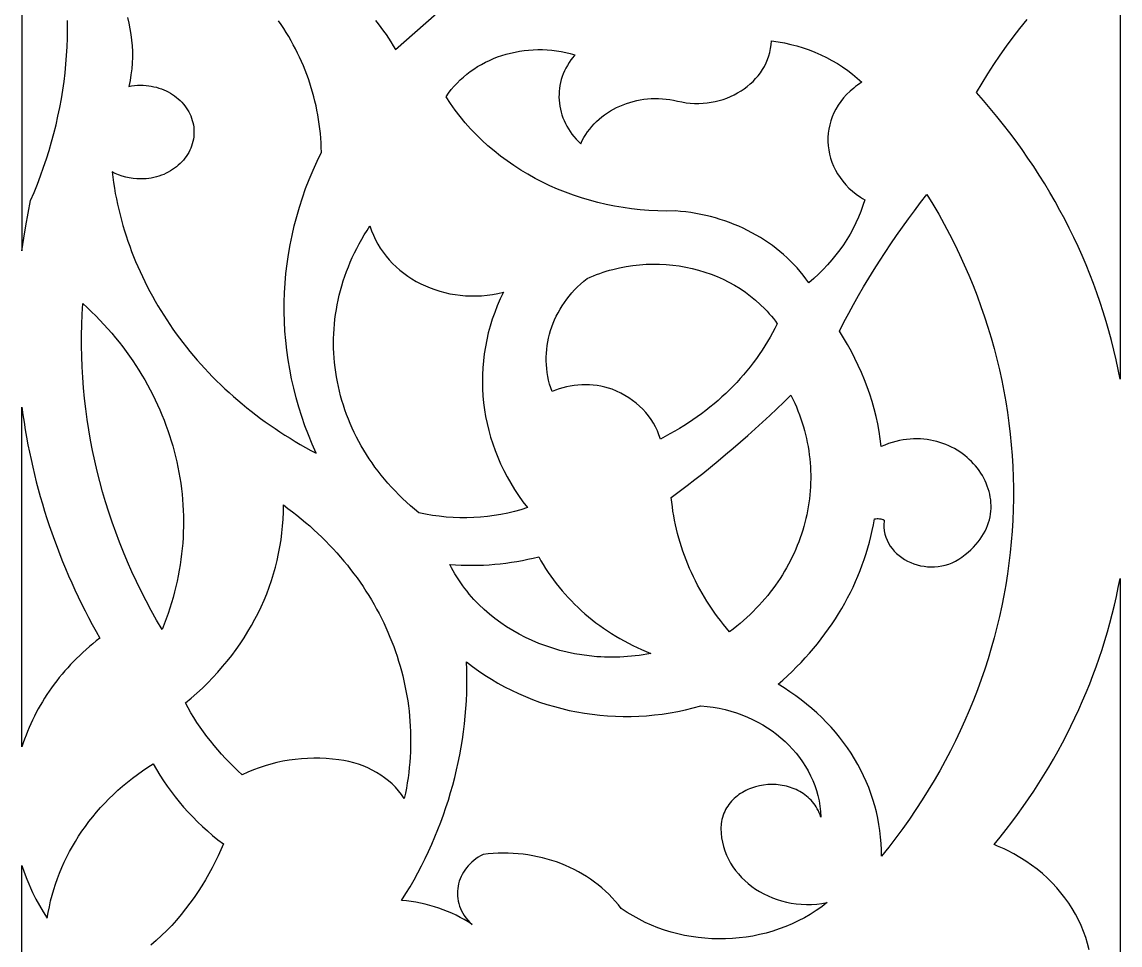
# Model space of a CAD drawing. Extents: x 1908 to 3442, y -299 to 721.
# Drawn here: x 3061.7 to 3111.7, y 221.4 to 263.4 of the extents above; entities that cross this region are included whole.
import ezdxf

# ---------------------------------------------------------------- set-up
doc = ezdxf.new("R2010")
doc.units = 0
doc.layers.add('BITMAP_LAYER', color=18, linetype='CONTINUOUS')

msp = doc.modelspace()

# ---------------------------------------------------------------- linework, layer by layer
at = {"layer": 'BITMAP_LAYER'}
for points in [[(3061.678, 284.382), (3061.678, 252.988), (3061.757, 253.562), (3061.849, 254.135), (3061.953, 254.707), (3062.07, 255.277), (3062.231, 255.654), (3062.384, 256.032), (3062.529, 256.412), (3062.666, 256.795), (3062.794, 257.179), (3062.915, 257.564), (3063.028, 257.951), (3063.133, 258.34), (3063.23, 258.73), (3063.318, 259.121), (3063.399, 259.513), (3063.471, 259.906), (3063.536, 260.301), (3063.592, 260.696), (3063.64, 261.092), (3063.68, 261.488), (3063.712, 261.885), (3063.735, 262.283), (3063.751, 262.681), (3063.758, 263.079), (3063.757, 263.478)], [(3111.678, 265.081), (3111.678, 247.143), (3111.592, 247.587), (3111.498, 248.029), (3111.397, 248.47), (3111.287, 248.909), (3111.17, 249.347), (3111.044, 249.782), (3110.911, 250.216), (3110.77, 250.647), (3110.622, 251.077), (3110.465, 251.504), (3110.301, 251.929), (3110.13, 252.352), (3109.95, 252.773), (3109.764, 253.19), (3109.569, 253.606), (3109.367, 254.019), (3109.158, 254.429), (3108.941, 254.836), (3108.717, 255.24), (3108.485, 255.642), (3108.246, 256.04), (3107.999, 256.435), (3107.746, 256.827), (3107.485, 257.216), (3107.217, 257.601), (3106.941, 257.983), (3106.659, 258.361), (3106.369, 258.736), (3106.072, 259.107), (3105.768, 259.474), (3105.457, 259.838), (3105.139, 260.197), (3105.395, 260.63), (3105.66, 261.058), (3105.934, 261.481), (3106.217, 261.9), (3106.51, 262.313), (3106.812, 262.721), (3107.122, 263.123), (3107.442, 263.52)], [(3077.77, 263.481), (3077.896, 263.323), (3078.018, 263.163), (3078.138, 263.001), (3078.254, 262.836), (3078.368, 262.67), (3078.478, 262.501), (3078.585, 262.33), (3078.689, 262.157), (3080.952, 264.143)], [(3066.477, 263.614), (3066.541, 263.361), (3066.595, 263.106), (3066.638, 262.848), (3066.671, 262.589), (3066.694, 262.328), (3066.705, 262.066), (3066.706, 261.803), (3066.696, 261.54), (3066.674, 261.275), (3066.642, 261.011), (3066.598, 260.746), (3066.543, 260.482), (3066.673, 260.504), (3066.806, 260.521), (3066.941, 260.531), (3067.078, 260.534), (3067.203, 260.531), (3067.327, 260.523), (3067.449, 260.51), (3067.568, 260.491), (3067.686, 260.467), (3067.801, 260.438), (3067.915, 260.405), (3068.025, 260.366), (3068.133, 260.324), (3068.238, 260.277), (3068.339, 260.225), (3068.438, 260.17), (3068.534, 260.11), (3068.625, 260.047), (3068.714, 259.98), (3068.798, 259.909), (3068.879, 259.835), (3068.955, 259.757), (3069.027, 259.677), (3069.095, 259.593), (3069.158, 259.506), (3069.217, 259.417), (3069.271, 259.325), (3069.319, 259.23), (3069.363, 259.133), (3069.401, 259.034), (3069.434, 258.933), (3069.461, 258.83), (3069.483, 258.725), (3069.498, 258.618), (3069.507, 258.509), (3069.511, 258.399), (3069.507, 258.29), (3069.498, 258.181), (3069.483, 258.074), (3069.461, 257.969), (3069.434, 257.866), (3069.401, 257.765), (3069.363, 257.665), (3069.319, 257.569), (3069.271, 257.474), (3069.217, 257.382), (3069.158, 257.293), (3069.095, 257.206), (3069.027, 257.122), (3068.955, 257.042), (3068.879, 256.964), (3068.798, 256.89), (3068.714, 256.819), (3068.625, 256.752), (3068.534, 256.689), (3068.438, 256.629), (3068.339, 256.574), (3068.238, 256.522), (3068.133, 256.475), (3068.025, 256.432), (3067.915, 256.394), (3067.801, 256.361), (3067.686, 256.332), (3067.568, 256.308), (3067.449, 256.289), (3067.327, 256.276), (3067.203, 256.268), (3067.078, 256.265), (3066.906, 256.27), (3066.734, 256.286), (3066.566, 256.313), (3066.4, 256.349), (3066.237, 256.396), (3066.079, 256.453), (3065.926, 256.519), (3065.779, 256.595), (3065.81, 256.346), (3065.846, 256.098), (3065.885, 255.85), (3065.929, 255.604), (3065.976, 255.359), (3066.028, 255.114), (3066.084, 254.871), (3066.143, 254.629), (3066.207, 254.388), (3066.274, 254.148), (3066.346, 253.909), (3066.421, 253.671), (3066.5, 253.435), (3066.583, 253.2), (3066.669, 252.966), (3066.76, 252.733), (3066.854, 252.502), (3066.952, 252.272), (3067.054, 252.044), (3067.159, 251.817), (3067.268, 251.592), (3067.38, 251.368), (3067.497, 251.145), (3067.616, 250.925), (3067.74, 250.705), (3067.867, 250.488), (3067.997, 250.272), (3068.131, 250.058), (3068.268, 249.846), (3068.409, 249.635), (3068.553, 249.427), (3068.701, 249.22), (3068.852, 249.015), (3069.006, 248.812), (3069.164, 248.611), (3069.325, 248.412), (3069.489, 248.215), (3069.657, 248.02), (3069.827, 247.827), (3070.001, 247.636), (3070.178, 247.447), (3070.358, 247.261), (3070.542, 247.076), (3070.728, 246.894), (3070.918, 246.714), (3071.111, 246.537), (3071.306, 246.362), (3071.505, 246.189), (3071.707, 246.019), (3071.911, 245.851), (3072.119, 245.685), (3072.329, 245.523), (3072.543, 245.362), (3072.759, 245.204), (3072.978, 245.049), (3073.2, 244.897), (3073.425, 244.747), (3073.653, 244.6), (3073.883, 244.455), (3074.116, 244.314), (3074.352, 244.175), (3074.59, 244.039), (3074.831, 243.906), (3075.075, 243.775), (3074.892, 244.19), (3074.721, 244.608), (3074.562, 245.029), (3074.416, 245.452), (3074.282, 245.878), (3074.16, 246.305), (3074.051, 246.734), (3073.954, 247.166), (3073.87, 247.598), (3073.797, 248.032), (3073.737, 248.467), (3073.69, 248.902), (3073.654, 249.339), (3073.631, 249.775), (3073.62, 250.212), (3073.622, 250.649), (3073.635, 251.086), (3073.661, 251.523), (3073.7, 251.959), (3073.75, 252.394), (3073.813, 252.828), (3073.888, 253.261), (3073.976, 253.693), (3074.075, 254.123), (3074.187, 254.551), (3074.311, 254.977), (3074.448, 255.401), (3074.596, 255.823), (3074.757, 256.242), (3074.93, 256.658), (3075.116, 257.071), (3075.313, 257.481), (3075.308, 257.697), (3075.299, 257.912), (3075.285, 258.126), (3075.267, 258.339), (3075.245, 258.551), (3075.218, 258.763), (3075.187, 258.973), (3075.152, 259.183), (3075.112, 259.392), (3075.068, 259.599), (3075.021, 259.806), (3074.969, 260.011), (3074.913, 260.216), (3074.852, 260.419), (3074.788, 260.62), (3074.72, 260.821), (3074.648, 261.02), (3074.572, 261.218), (3074.492, 261.414), (3074.408, 261.609), (3074.32, 261.803), (3074.228, 261.995), (3074.133, 262.185), (3074.034, 262.374), (3073.931, 262.561), (3073.825, 262.746), (3073.714, 262.93), (3073.601, 263.111), (3073.483, 263.291), (3073.362, 263.469)], [(3110.268, 221.171), (3110.198, 221.451), (3110.114, 221.726), (3110.017, 221.999), (3109.908, 222.266), (3109.785, 222.53), (3109.65, 222.788), (3109.503, 223.041), (3109.343, 223.289), (3109.171, 223.53), (3108.988, 223.766), (3108.793, 223.994), (3108.587, 224.215), (3108.369, 224.429), (3108.141, 224.635), (3107.902, 224.833), (3107.652, 225.022), (3107.392, 225.202), (3107.121, 225.373), (3106.841, 225.534), (3106.551, 225.685), (3106.403, 225.757), (3106.252, 225.826), (3106.099, 225.892), (3105.943, 225.956), (3106.219, 226.295), (3106.489, 226.638), (3106.753, 226.984), (3107.011, 227.332), (3107.263, 227.684), (3107.508, 228.039), (3107.748, 228.396), (3107.981, 228.757), (3108.209, 229.12), (3108.43, 229.485), (3108.645, 229.853), (3108.853, 230.224), (3109.056, 230.597), (3109.252, 230.973), (3109.441, 231.351), (3109.625, 231.731), (3109.802, 232.113), (3109.973, 232.498), (3110.137, 232.884), (3110.295, 233.273), (3110.446, 233.663), (3110.591, 234.056), (3110.729, 234.45), (3110.861, 234.846), (3110.986, 235.244), (3111.105, 235.643), (3111.217, 236.044), (3111.323, 236.447), (3111.421, 236.851), (3111.514, 237.256), (3111.599, 237.662), (3111.678, 238.07), (3111.678, 196.82)], [(3061.678, 209.88), (3061.678, 225.01), (3061.782, 224.697), (3061.897, 224.387), (3062.163, 223.777), (3062.313, 223.477), (3062.474, 223.181), (3062.647, 222.889), (3062.83, 222.602), (3062.873, 222.867), (3062.925, 223.13), (3062.984, 223.391), (3063.05, 223.65), (3063.124, 223.906), (3063.205, 224.161), (3063.293, 224.413), (3063.389, 224.663), (3063.492, 224.911), (3063.602, 225.155), (3063.719, 225.397), (3063.843, 225.636), (3063.974, 225.872), (3064.111, 226.105), (3064.256, 226.335), (3064.407, 226.561), (3064.564, 226.784), (3064.728, 227.003), (3064.898, 227.219), (3065.075, 227.431), (3065.257, 227.639), (3065.446, 227.842), (3065.641, 228.042), (3065.842, 228.238), (3066.049, 228.429), (3066.262, 228.616), (3066.481, 228.798), (3066.705, 228.975), (3066.935, 229.148), (3067.17, 229.315), (3067.411, 229.478), (3067.657, 229.635), (3067.805, 229.376), (3067.96, 229.119), (3068.123, 228.867), (3068.292, 228.619), (3068.469, 228.374), (3068.652, 228.134), (3068.843, 227.898), (3069.04, 227.666), (3069.243, 227.439), (3069.454, 227.217), (3069.67, 226.999), (3069.894, 226.786), (3070.123, 226.578), (3070.359, 226.375), (3070.6, 226.177), (3070.848, 225.985), (3070.735, 225.715), (3070.613, 225.444), (3070.482, 225.171), (3070.343, 224.898), (3070.194, 224.625), (3070.037, 224.353), (3069.872, 224.082), (3069.699, 223.814), (3069.517, 223.548), (3069.328, 223.285), (3069.131, 223.026), (3068.927, 222.772), (3068.715, 222.523), (3068.495, 222.28), (3068.269, 222.044), (3068.036, 221.814), (3067.796, 221.593), (3067.549, 221.38)]]:
    msp.add_lwpolyline(points, dxfattribs=at)
for points in [[(3096.104, 262.51), (3096.395, 262.457), (3096.683, 262.394), (3096.966, 262.321), (3097.245, 262.236), (3097.519, 262.142), (3097.788, 262.037), (3098.052, 261.923), (3098.31, 261.799), (3098.562, 261.665), (3098.807, 261.521), (3099.045, 261.369), (3099.276, 261.207), (3099.499, 261.036), (3099.715, 260.856), (3099.922, 260.668), (3099.824, 260.605), (3099.73, 260.54), (3099.638, 260.472), (3099.55, 260.403), (3099.384, 260.26), (3099.23, 260.109), (3099.089, 259.952), (3098.961, 259.789), (3098.846, 259.621), (3098.743, 259.448), (3098.653, 259.272), (3098.575, 259.091), (3098.511, 258.908), (3098.458, 258.722), (3098.419, 258.534), (3098.392, 258.344), (3098.378, 258.154), (3098.376, 257.964), (3098.387, 257.773), (3098.411, 257.584), (3098.447, 257.396), (3098.496, 257.209), (3098.557, 257.026), (3098.631, 256.845), (3098.717, 256.667), (3098.815, 256.494), (3098.927, 256.325), (3099.05, 256.162), (3099.186, 256.004), (3099.335, 255.853), (3099.496, 255.708), (3099.669, 255.571), (3099.855, 255.441), (3099.953, 255.38), (3100.053, 255.32), (3099.967, 255.051), (3099.871, 254.784), (3099.764, 254.522), (3099.647, 254.263), (3099.52, 254.008), (3099.383, 253.758), (3099.237, 253.512), (3099.08, 253.271), (3098.914, 253.034), (3098.739, 252.803), (3098.555, 252.577), (3098.361, 252.357), (3098.159, 252.143), (3097.948, 251.935), (3097.728, 251.732), (3097.5, 251.537), (3097.375, 251.712), (3097.245, 251.883), (3097.109, 252.049), (3096.969, 252.212), (3096.823, 252.371), (3096.672, 252.525), (3096.516, 252.675), (3096.356, 252.82), (3096.191, 252.961), (3096.022, 253.098), (3095.848, 253.23), (3095.67, 253.357), (3095.488, 253.479), (3095.302, 253.597), (3095.112, 253.709), (3094.919, 253.817), (3094.722, 253.92), (3094.522, 254.017), (3094.319, 254.11), (3094.112, 254.197), (3093.902, 254.278), (3093.69, 254.355), (3093.474, 254.426), (3093.256, 254.491), (3093.036, 254.551), (3092.813, 254.605), (3092.588, 254.653), (3092.361, 254.696), (3092.132, 254.732), (3091.901, 254.763), (3091.669, 254.788), (3091.435, 254.806), (3091.031, 254.801), (3090.629, 254.808), (3090.229, 254.828), (3089.832, 254.859), (3089.438, 254.902), (3089.047, 254.958), (3088.66, 255.024), (3088.276, 255.102), (3087.896, 255.191), (3087.521, 255.292), (3087.151, 255.403), (3086.785, 255.525), (3086.425, 255.658), (3086.07, 255.802), (3085.721, 255.955), (3085.379, 256.119), (3085.043, 256.293), (3084.714, 256.477), (3084.392, 256.671), (3084.077, 256.874), (3083.77, 257.087), (3083.471, 257.309), (3083.18, 257.54), (3082.898, 257.78), (3082.625, 258.029), (3082.361, 258.287), (3082.107, 258.553), (3081.862, 258.828), (3081.628, 259.111), (3081.404, 259.402), (3081.191, 259.701), (3080.989, 260.008), (3081.103, 260.173), (3081.225, 260.332), (3081.354, 260.484), (3081.489, 260.631), (3081.631, 260.772), (3081.778, 260.906), (3081.932, 261.034), (3082.091, 261.156), (3082.256, 261.271), (3082.425, 261.379), (3082.599, 261.481), (3082.778, 261.576), (3082.961, 261.664), (3083.147, 261.746), (3083.337, 261.82), (3083.531, 261.887), (3083.727, 261.947), (3083.927, 262), (3084.129, 262.045), (3084.333, 262.082), (3084.539, 262.113), (3084.746, 262.135), (3084.956, 262.15), (3085.166, 262.157), (3085.377, 262.156), (3085.588, 262.146), (3085.8, 262.129), (3086.012, 262.104), (3086.224, 262.07), (3086.435, 262.028), (3086.645, 261.977), (3086.854, 261.918), (3086.758, 261.802), (3086.669, 261.683), (3086.587, 261.562), (3086.512, 261.438), (3086.443, 261.312), (3086.382, 261.185), (3086.327, 261.055), (3086.279, 260.925), (3086.237, 260.793), (3086.203, 260.659), (3086.175, 260.525), (3086.154, 260.391), (3086.139, 260.255), (3086.132, 260.12), (3086.131, 259.984), (3086.136, 259.849), (3086.149, 259.714), (3086.168, 259.58), (3086.193, 259.446), (3086.226, 259.313), (3086.264, 259.181), (3086.31, 259.051), (3086.362, 258.923), (3086.421, 258.796), (3086.486, 258.671), (3086.558, 258.548), (3086.636, 258.427), (3086.721, 258.309), (3086.812, 258.194), (3086.91, 258.082), (3087.014, 257.973), (3087.124, 257.868), (3087.192, 258.01), (3087.266, 258.149), (3087.347, 258.283), (3087.434, 258.412), (3087.528, 258.537), (3087.627, 258.657), (3087.732, 258.773), (3087.843, 258.884), (3087.959, 258.99), (3088.08, 259.09), (3088.205, 259.186), (3088.336, 259.276), (3088.47, 259.361), (3088.609, 259.441), (3088.751, 259.515), (3088.897, 259.583), (3089.046, 259.645), (3089.198, 259.702), (3089.353, 259.752), (3089.511, 259.796), (3089.671, 259.834), (3089.834, 259.866), (3089.998, 259.892), (3090.164, 259.91), (3090.331, 259.923), (3090.5, 259.928), (3090.669, 259.926), (3090.839, 259.918), (3091.01, 259.903), (3091.181, 259.88), (3091.351, 259.85), (3091.522, 259.813), (3091.719, 259.77), (3091.915, 259.738), (3092.111, 259.717), (3092.305, 259.705), (3092.498, 259.704), (3092.69, 259.712), (3092.879, 259.73), (3093.065, 259.756), (3093.248, 259.792), (3093.429, 259.837), (3093.605, 259.89), (3093.777, 259.951), (3093.945, 260.02), (3094.108, 260.097), (3094.266, 260.182), (3094.419, 260.274), (3094.565, 260.373), (3094.706, 260.479), (3094.84, 260.591), (3094.966, 260.71), (3095.086, 260.835), (3095.197, 260.966), (3095.301, 261.103), (3095.396, 261.245), (3095.483, 261.392), (3095.56, 261.545), (3095.627, 261.702), (3095.685, 261.864), (3095.733, 262.03), (3095.769, 262.2), (3095.795, 262.373), (3095.81, 262.551)], [(3103.158, 255.112), (3103.421, 254.659), (3103.674, 254.203), (3103.917, 253.744), (3104.15, 253.283), (3104.374, 252.819), (3104.587, 252.353), (3104.791, 251.884), (3104.985, 251.413), (3105.169, 250.94), (3105.344, 250.465), (3105.509, 249.988), (3105.664, 249.51), (3105.809, 249.029), (3105.944, 248.547), (3106.07, 248.064), (3106.186, 247.58), (3106.293, 247.094), (3106.389, 246.607), (3106.476, 246.12), (3106.553, 245.631), (3106.621, 245.142), (3106.679, 244.652), (3106.727, 244.161), (3106.765, 243.671), (3106.794, 243.179), (3106.813, 242.688), (3106.823, 242.197), (3106.823, 241.706), (3106.813, 241.214), (3106.794, 240.724), (3106.765, 240.233), (3106.727, 239.743), (3106.678, 239.254), (3106.621, 238.765), (3106.554, 238.278), (3106.477, 237.791), (3106.39, 237.305), (3106.294, 236.821), (3106.189, 236.338), (3106.074, 235.856), (3105.949, 235.375), (3105.815, 234.897), (3105.671, 234.42), (3105.518, 233.945), (3105.356, 233.472), (3105.184, 233.001), (3105.002, 232.532), (3104.811, 232.066), (3104.61, 231.602), (3104.4, 231.14), (3104.181, 230.682), (3103.952, 230.226), (3103.714, 229.773), (3103.466, 229.322), (3103.209, 228.875), (3102.942, 228.432), (3102.666, 227.991), (3102.381, 227.554), (3102.086, 227.121), (3101.782, 226.691), (3101.468, 226.265), (3101.145, 225.843), (3100.813, 225.425), (3100.811, 225.719), (3100.799, 226.011), (3100.776, 226.302), (3100.743, 226.592), (3100.7, 226.879), (3100.647, 227.165), (3100.584, 227.448), (3100.511, 227.728), (3100.429, 228.007), (3100.337, 228.282), (3100.235, 228.554), (3100.124, 228.823), (3100.004, 229.089), (3099.874, 229.352), (3099.736, 229.61), (3099.588, 229.865), (3099.432, 230.115), (3099.267, 230.362), (3099.093, 230.604), (3098.911, 230.841), (3098.721, 231.073), (3098.522, 231.301), (3098.315, 231.523), (3098.1, 231.74), (3097.877, 231.951), (3097.647, 232.156), (3097.408, 232.356), (3097.162, 232.55), (3096.909, 232.737), (3096.648, 232.917), (3096.38, 233.092), (3096.104, 233.259), (3096.324, 233.45), (3096.538, 233.645), (3096.748, 233.843), (3096.952, 234.045), (3097.152, 234.25), (3097.347, 234.458), (3097.536, 234.67), (3097.721, 234.885), (3097.9, 235.102), (3098.074, 235.323), (3098.243, 235.547), (3098.406, 235.774), (3098.565, 236.003), (3098.717, 236.235), (3098.865, 236.47), (3099.007, 236.707), (3099.143, 236.947), (3099.274, 237.189), (3099.399, 237.433), (3099.519, 237.68), (3099.633, 237.929), (3099.741, 238.18), (3099.843, 238.433), (3099.94, 238.688), (3100.031, 238.945), (3100.116, 239.204), (3100.194, 239.464), (3100.267, 239.726), (3100.334, 239.99), (3100.395, 240.255), (3100.45, 240.521), (3100.498, 240.789), (3100.555, 240.797), (3100.612, 240.801), (3100.668, 240.8), (3100.725, 240.794), (3100.78, 240.785), (3100.835, 240.771), (3100.888, 240.752), (3100.939, 240.73), (3100.93, 240.646), (3100.925, 240.564), (3100.926, 240.404), (3100.941, 240.248), (3100.97, 240.097), (3101.012, 239.952), (3101.067, 239.812), (3101.133, 239.679), (3101.21, 239.552), (3101.298, 239.432), (3101.395, 239.318), (3101.501, 239.212), (3101.616, 239.113), (3101.739, 239.022), (3101.868, 238.939), (3102.004, 238.865), (3102.145, 238.799), (3102.291, 238.742), (3102.442, 238.694), (3102.596, 238.656), (3102.753, 238.628), (3102.913, 238.61), (3103.073, 238.602), (3103.235, 238.604), (3103.397, 238.618), (3103.559, 238.643), (3103.719, 238.68), (3103.878, 238.728), (3104.034, 238.789), (3104.187, 238.862), (3104.336, 238.947), (3104.481, 239.046), (3104.62, 239.158), (3104.756, 239.269), (3104.884, 239.382), (3105.002, 239.498), (3105.112, 239.615), (3105.213, 239.735), (3105.305, 239.857), (3105.39, 239.98), (3105.466, 240.105), (3105.534, 240.231), (3105.594, 240.358), (3105.646, 240.486), (3105.69, 240.615), (3105.728, 240.745), (3105.757, 240.875), (3105.78, 241.005), (3105.795, 241.135), (3105.803, 241.266), (3105.805, 241.396), (3105.799, 241.525), (3105.788, 241.654), (3105.769, 241.783), (3105.745, 241.91), (3105.714, 242.036), (3105.677, 242.161), (3105.635, 242.284), (3105.586, 242.406), (3105.532, 242.526), (3105.473, 242.644), (3105.408, 242.759), (3105.337, 242.873), (3105.262, 242.983), (3105.182, 243.092), (3105.097, 243.197), (3105.007, 243.299), (3104.913, 243.398), (3104.814, 243.493), (3104.711, 243.585), (3104.604, 243.674), (3104.493, 243.758), (3104.378, 243.838), (3104.259, 243.914), (3104.137, 243.986), (3104.011, 244.053), (3103.882, 244.115), (3103.75, 244.172), (3103.614, 244.224), (3103.476, 244.27), (3103.335, 244.311), (3103.191, 244.347), (3103.045, 244.377), (3102.896, 244.4), (3102.745, 244.418), (3102.592, 244.429), (3102.437, 244.433), (3102.28, 244.431), (3102.122, 244.422), (3101.961, 244.406), (3101.8, 244.382), (3101.637, 244.352), (3101.473, 244.313), (3101.308, 244.267), (3101.142, 244.213), (3100.975, 244.151), (3100.808, 244.08), (3100.762, 244.426), (3100.707, 244.77), (3100.642, 245.113), (3100.566, 245.454), (3100.481, 245.792), (3100.385, 246.129), (3100.28, 246.463), (3100.165, 246.794), (3100.04, 247.123), (3099.906, 247.449), (3099.761, 247.772), (3099.608, 248.091), (3099.444, 248.407), (3099.272, 248.72), (3099.089, 249.029), (3098.898, 249.334), (3099.108, 249.741), (3099.323, 250.147), (3099.544, 250.55), (3099.77, 250.951), (3100.001, 251.349), (3100.238, 251.745), (3100.48, 252.138), (3100.727, 252.529), (3100.979, 252.918), (3101.236, 253.304), (3101.498, 253.687), (3101.766, 254.068), (3102.038, 254.445), (3102.316, 254.821), (3102.598, 255.193), (3102.886, 255.562)], [(3077.597, 253.908), (3077.68, 253.699), (3077.775, 253.496), (3077.88, 253.299), (3077.995, 253.109), (3078.121, 252.925), (3078.256, 252.748), (3078.4, 252.578), (3078.553, 252.415), (3078.715, 252.259), (3078.884, 252.112), (3079.061, 251.971), (3079.246, 251.839), (3079.437, 251.715), (3079.634, 251.6), (3079.838, 251.493), (3080.047, 251.394), (3080.262, 251.305), (3080.481, 251.225), (3080.705, 251.154), (3080.933, 251.093), (3081.165, 251.041), (3081.4, 250.999), (3081.638, 250.968), (3081.878, 250.947), (3082.12, 250.936), (3082.365, 250.936), (3082.61, 250.947), (3082.857, 250.969), (3083.104, 251.002), (3083.351, 251.047), (3083.598, 251.103), (3083.454, 250.8), (3083.323, 250.495), (3083.203, 250.187), (3083.095, 249.877), (3082.998, 249.565), (3082.913, 249.251), (3082.84, 248.936), (3082.778, 248.62), (3082.728, 248.303), (3082.689, 247.985), (3082.662, 247.666), (3082.646, 247.347), (3082.642, 247.029), (3082.649, 246.71), (3082.668, 246.392), (3082.698, 246.075), (3082.739, 245.759), (3082.791, 245.444), (3082.855, 245.13), (3082.93, 244.819), (3083.017, 244.509), (3083.114, 244.201), (3083.223, 243.896), (3083.343, 243.593), (3083.473, 243.293), (3083.615, 242.997), (3083.769, 242.704), (3083.933, 242.414), (3084.108, 242.129), (3084.294, 241.847), (3084.491, 241.57), (3084.699, 241.298), (3084.4, 241.205), (3084.099, 241.122), (3083.795, 241.05), (3083.489, 240.988), (3083.18, 240.936), (3082.87, 240.896), (3082.558, 240.865), (3082.246, 240.845), (3081.933, 240.836), (3081.619, 240.837), (3081.306, 240.849), (3080.993, 240.871), (3080.681, 240.904), (3080.369, 240.948), (3080.06, 241.002), (3079.752, 241.067), (3079.559, 241.225), (3079.371, 241.386), (3079.187, 241.55), (3079.009, 241.717), (3078.835, 241.887), (3078.666, 242.06), (3078.501, 242.235), (3078.342, 242.412), (3078.187, 242.593), (3078.038, 242.775), (3077.893, 242.96), (3077.753, 243.147), (3077.618, 243.337), (3077.488, 243.528), (3077.363, 243.721), (3077.242, 243.917), (3077.127, 244.114), (3077.017, 244.313), (3076.911, 244.514), (3076.811, 244.717), (3076.715, 244.921), (3076.625, 245.126), (3076.54, 245.333), (3076.459, 245.542), (3076.384, 245.751), (3076.314, 245.962), (3076.249, 246.174), (3076.189, 246.387), (3076.134, 246.601), (3076.084, 246.816), (3076.039, 247.032), (3076, 247.248), (3075.965, 247.466), (3075.936, 247.683), (3075.912, 247.902), (3075.893, 248.12), (3075.879, 248.339), (3075.871, 248.559), (3075.868, 248.779), (3075.87, 248.998), (3075.877, 249.218), (3075.89, 249.438), (3075.908, 249.658), (3075.931, 249.878), (3075.959, 250.097), (3075.993, 250.316), (3076.032, 250.535), (3076.077, 250.753), (3076.126, 250.971), (3076.182, 251.188), (3076.242, 251.405), (3076.308, 251.62), (3076.379, 251.835), (3076.456, 252.049), (3076.539, 252.262), (3076.626, 252.474), (3076.719, 252.685), (3076.818, 252.895), (3076.922, 253.103), (3077.032, 253.31), (3077.147, 253.516), (3077.267, 253.72), (3077.394, 253.922), (3077.525, 254.123)], [(3090.706, 252.388), (3091.009, 252.372), (3091.31, 252.344), (3091.609, 252.304), (3091.905, 252.253), (3092.199, 252.189), (3092.488, 252.114), (3092.774, 252.027), (3093.055, 251.929), (3093.331, 251.82), (3093.601, 251.699), (3093.866, 251.568), (3094.123, 251.425), (3094.374, 251.272), (3094.618, 251.107), (3094.853, 250.933), (3095.08, 250.747), (3095.298, 250.552), (3095.506, 250.346), (3095.607, 250.239), (3095.705, 250.13), (3095.8, 250.018), (3095.893, 249.904), (3095.983, 249.787), (3096.07, 249.668), (3095.966, 249.462), (3095.859, 249.258), (3095.746, 249.056), (3095.629, 248.857), (3095.508, 248.66), (3095.382, 248.466), (3095.252, 248.274), (3095.118, 248.084), (3094.979, 247.897), (3094.837, 247.713), (3094.69, 247.531), (3094.539, 247.352), (3094.384, 247.176), (3094.225, 247.003), (3094.062, 246.832), (3093.896, 246.665), (3093.725, 246.5), (3093.551, 246.338), (3093.373, 246.18), (3093.191, 246.025), (3093.006, 245.873), (3092.817, 245.724), (3092.625, 245.578), (3092.429, 245.436), (3092.23, 245.297), (3092.028, 245.162), (3091.822, 245.03), (3091.613, 244.901), (3091.401, 244.776), (3091.185, 244.655), (3090.967, 244.538), (3090.746, 244.424), (3090.684, 244.612), (3090.611, 244.795), (3090.527, 244.973), (3090.431, 245.146), (3090.325, 245.314), (3090.208, 245.475), (3090.082, 245.631), (3089.945, 245.779), (3089.8, 245.921), (3089.645, 246.055), (3089.482, 246.182), (3089.31, 246.301), (3089.131, 246.411), (3088.944, 246.513), (3088.75, 246.606), (3088.549, 246.689), (3088.381, 246.742), (3088.211, 246.787), (3088.039, 246.824), (3087.866, 246.853), (3087.692, 246.873), (3087.517, 246.886), (3087.342, 246.891), (3087.167, 246.888), (3086.993, 246.877), (3086.819, 246.859), (3086.646, 246.832), (3086.475, 246.797), (3086.306, 246.755), (3086.139, 246.704), (3085.974, 246.646), (3085.813, 246.58), (3085.754, 246.753), (3085.703, 246.927), (3085.66, 247.102), (3085.624, 247.277), (3085.595, 247.452), (3085.573, 247.628), (3085.559, 247.804), (3085.552, 247.979), (3085.552, 248.155), (3085.559, 248.329), (3085.573, 248.504), (3085.595, 248.677), (3085.623, 248.85), (3085.658, 249.021), (3085.699, 249.191), (3085.748, 249.36), (3085.803, 249.527), (3085.865, 249.692), (3085.934, 249.855), (3086.009, 250.016), (3086.091, 250.175), (3086.179, 250.332), (3086.274, 250.486), (3086.375, 250.637), (3086.482, 250.785), (3086.596, 250.931), (3086.716, 251.073), (3086.842, 251.211), (3086.974, 251.346), (3087.112, 251.478), (3087.256, 251.605), (3087.407, 251.729), (3087.551, 251.793), (3087.695, 251.854), (3087.841, 251.911), (3087.988, 251.965), (3088.135, 252.016), (3088.283, 252.064), (3088.432, 252.108), (3088.582, 252.149), (3088.882, 252.221), (3089.185, 252.281), (3089.488, 252.327), (3089.793, 252.361), (3090.098, 252.383), (3090.402, 252.391)], [(3064.653, 250.406), (3064.85, 250.218), (3065.042, 250.027), (3065.229, 249.833), (3065.413, 249.637), (3065.592, 249.438), (3065.766, 249.238), (3065.937, 249.035), (3066.102, 248.829), (3066.264, 248.622), (3066.421, 248.412), (3066.573, 248.201), (3066.721, 247.987), (3066.865, 247.772), (3067.004, 247.554), (3067.139, 247.335), (3067.269, 247.114), (3067.395, 246.892), (3067.516, 246.667), (3067.632, 246.441), (3067.744, 246.214), (3067.852, 245.985), (3067.955, 245.754), (3068.053, 245.522), (3068.147, 245.289), (3068.236, 245.055), (3068.32, 244.819), (3068.4, 244.582), (3068.475, 244.344), (3068.545, 244.106), (3068.611, 243.866), (3068.672, 243.625), (3068.728, 243.383), (3068.78, 243.14), (3068.826, 242.897), (3068.868, 242.653), (3068.906, 242.408), (3068.938, 242.163), (3068.966, 241.917), (3068.989, 241.67), (3069.007, 241.424), (3069.02, 241.176), (3069.028, 240.929), (3069.031, 240.681), (3069.03, 240.433), (3069.024, 240.185), (3069.012, 239.936), (3068.996, 239.688), (3068.975, 239.44), (3068.949, 239.191), (3068.918, 238.943), (3068.882, 238.695), (3068.841, 238.447), (3068.795, 238.2), (3068.744, 237.953), (3068.688, 237.706), (3068.627, 237.46), (3068.561, 237.214), (3068.49, 236.969), (3068.413, 236.724), (3068.332, 236.48), (3068.245, 236.237), (3068.154, 235.994), (3068.057, 235.753), (3067.807, 236.183), (3067.566, 236.616), (3067.333, 237.052), (3067.109, 237.491), (3066.894, 237.933), (3066.687, 238.378), (3066.489, 238.826), (3066.3, 239.276), (3066.12, 239.728), (3065.948, 240.183), (3065.786, 240.641), (3065.632, 241.1), (3065.487, 241.562), (3065.351, 242.025), (3065.224, 242.49), (3065.106, 242.958), (3064.996, 243.426), (3064.896, 243.897), (3064.805, 244.369), (3064.723, 244.842), (3064.65, 245.317), (3064.586, 245.792), (3064.531, 246.269), (3064.486, 246.747), (3064.449, 247.226), (3064.422, 247.705), (3064.404, 248.185), (3064.395, 248.666), (3064.396, 249.147), (3064.405, 249.629), (3064.424, 250.11), (3064.453, 250.592)], [(3096.781, 246.237), (3096.863, 246.061), (3096.94, 245.883), (3097.013, 245.705), (3097.081, 245.526), (3097.145, 245.347), (3097.205, 245.167), (3097.26, 244.986), (3097.311, 244.805), (3097.358, 244.623), (3097.401, 244.441), (3097.439, 244.259), (3097.473, 244.076), (3097.503, 243.893), (3097.528, 243.71), (3097.55, 243.527), (3097.567, 243.344), (3097.58, 243.16), (3097.588, 242.977), (3097.593, 242.794), (3097.594, 242.611), (3097.59, 242.428), (3097.582, 242.245), (3097.57, 242.063), (3097.555, 241.881), (3097.535, 241.7), (3097.511, 241.519), (3097.482, 241.338), (3097.45, 241.158), (3097.414, 240.979), (3097.374, 240.8), (3097.33, 240.623), (3097.282, 240.445), (3097.23, 240.269), (3097.174, 240.094), (3097.114, 239.92), (3097.05, 239.746), (3096.983, 239.574), (3096.911, 239.403), (3096.836, 239.233), (3096.756, 239.064), (3096.673, 238.896), (3096.586, 238.73), (3096.495, 238.565), (3096.401, 238.402), (3096.302, 238.24), (3096.2, 238.08), (3096.094, 237.921), (3095.985, 237.764), (3095.871, 237.609), (3095.754, 237.455), (3095.633, 237.304), (3095.509, 237.154), (3095.381, 237.006), (3095.249, 236.86), (3095.113, 236.716), (3094.974, 236.574), (3094.831, 236.435), (3094.685, 236.297), (3094.535, 236.162), (3094.381, 236.029), (3094.224, 235.899), (3094.064, 235.771), (3093.9, 235.645), (3093.758, 235.812), (3093.62, 235.981), (3093.485, 236.153), (3093.355, 236.326), (3093.227, 236.501), (3093.104, 236.677), (3092.984, 236.856), (3092.868, 237.036), (3092.756, 237.218), (3092.647, 237.401), (3092.542, 237.586), (3092.441, 237.773), (3092.344, 237.961), (3092.25, 238.151), (3092.161, 238.342), (3092.075, 238.534), (3091.993, 238.727), (3091.915, 238.922), (3091.841, 239.118), (3091.771, 239.315), (3091.705, 239.514), (3091.643, 239.713), (3091.585, 239.913), (3091.531, 240.115), (3091.481, 240.317), (3091.435, 240.52), (3091.393, 240.724), (3091.355, 240.929), (3091.321, 241.135), (3091.292, 241.341), (3091.266, 241.548), (3091.245, 241.755), (3091.607, 242.027), (3091.965, 242.302), (3092.321, 242.579), (3092.675, 242.858), (3093.025, 243.141), (3093.373, 243.425), (3093.718, 243.713), (3094.06, 244.003), (3094.4, 244.295), (3094.736, 244.59), (3095.07, 244.888), (3095.401, 245.188), (3095.729, 245.491), (3096.054, 245.796), (3096.376, 246.103), (3096.695, 246.413)], [(3061.724, 245.526), (3061.775, 245.184), (3061.829, 244.843), (3061.889, 244.503), (3061.952, 244.163), (3062.019, 243.824), (3062.091, 243.486), (3062.167, 243.148), (3062.247, 242.812), (3062.331, 242.476), (3062.42, 242.141), (3062.512, 241.807), (3062.609, 241.474), (3062.71, 241.141), (3062.815, 240.81), (3062.924, 240.48), (3063.037, 240.15), (3063.155, 239.822), (3063.276, 239.495), (3063.402, 239.169), (3063.531, 238.844), (3063.665, 238.521), (3063.803, 238.198), (3063.945, 237.877), (3064.091, 237.557), (3064.241, 237.239), (3064.394, 236.921), (3064.552, 236.605), (3064.714, 236.291), (3064.88, 235.978), (3065.05, 235.666), (3065.224, 235.356), (3065.064, 235.231), (3064.907, 235.104), (3064.753, 234.975), (3064.602, 234.843), (3064.453, 234.709), (3064.308, 234.573), (3064.166, 234.434), (3064.027, 234.294), (3063.891, 234.152), (3063.759, 234.007), (3063.629, 233.861), (3063.503, 233.712), (3063.379, 233.562), (3063.259, 233.41), (3063.143, 233.256), (3063.029, 233.101), (3062.919, 232.943), (3062.812, 232.784), (3062.709, 232.623), (3062.608, 232.461), (3062.512, 232.297), (3062.418, 232.132), (3062.328, 231.965), (3062.242, 231.797), (3062.159, 231.627), (3062.079, 231.456), (3062.004, 231.284), (3061.931, 231.111), (3061.862, 230.936), (3061.797, 230.76), (3061.736, 230.583), (3061.678, 230.405), (3061.678, 245.868)], [(3073.791, 241.267), (3073.997, 241.112), (3074.199, 240.954), (3074.397, 240.793), (3074.592, 240.63), (3074.783, 240.464), (3074.971, 240.296), (3075.155, 240.125), (3075.335, 239.952), (3075.512, 239.776), (3075.685, 239.598), (3075.854, 239.418), (3076.02, 239.236), (3076.182, 239.051), (3076.34, 238.864), (3076.494, 238.675), (3076.645, 238.484), (3076.791, 238.291), (3076.934, 238.097), (3077.073, 237.9), (3077.208, 237.701), (3077.34, 237.501), (3077.467, 237.299), (3077.59, 237.095), (3077.71, 236.889), (3077.826, 236.682), (3077.937, 236.473), (3078.045, 236.263), (3078.148, 236.051), (3078.248, 235.838), (3078.343, 235.623), (3078.434, 235.407), (3078.522, 235.19), (3078.605, 234.971), (3078.684, 234.751), (3078.759, 234.531), (3078.829, 234.308), (3078.896, 234.085), (3078.958, 233.861), (3079.016, 233.636), (3079.07, 233.41), (3079.119, 233.183), (3079.164, 232.955), (3079.205, 232.727), (3079.242, 232.498), (3079.274, 232.268), (3079.302, 232.037), (3079.325, 231.806), (3079.344, 231.574), (3079.359, 231.342), (3079.369, 231.109), (3079.375, 230.876), (3079.376, 230.642), (3079.373, 230.408), (3079.365, 230.174), (3079.353, 229.94), (3079.336, 229.705), (3079.314, 229.47), (3079.288, 229.235), (3079.257, 229.001), (3079.222, 228.766), (3079.182, 228.531), (3079.137, 228.296), (3079.088, 228.062), (3078.963, 228.238), (3078.828, 228.406), (3078.683, 228.566), (3078.529, 228.719), (3078.365, 228.863), (3078.193, 228.999), (3078.012, 229.125), (3077.824, 229.243), (3077.629, 229.351), (3077.427, 229.449), (3077.219, 229.537), (3077.005, 229.616), (3076.785, 229.683), (3076.561, 229.74), (3076.332, 229.785), (3076.099, 229.82), (3075.816, 229.853), (3075.532, 229.876), (3075.248, 229.889), (3074.965, 229.891), (3074.681, 229.883), (3074.399, 229.865), (3074.119, 229.837), (3073.839, 229.798), (3073.562, 229.75), (3073.288, 229.691), (3073.016, 229.623), (3072.747, 229.545), (3072.481, 229.457), (3072.22, 229.359), (3071.962, 229.251), (3071.71, 229.134), (3071.512, 229.315), (3071.319, 229.5), (3071.13, 229.688), (3070.946, 229.879), (3070.767, 230.073), (3070.593, 230.271), (3070.423, 230.472), (3070.258, 230.676), (3070.098, 230.883), (3069.943, 231.092), (3069.793, 231.305), (3069.648, 231.52), (3069.508, 231.738), (3069.373, 231.959), (3069.243, 232.182), (3069.119, 232.408), (3069.384, 232.628), (3069.641, 232.854), (3069.891, 233.085), (3070.134, 233.321), (3070.369, 233.562), (3070.596, 233.808), (3070.816, 234.059), (3071.028, 234.314), (3071.232, 234.573), (3071.428, 234.837), (3071.616, 235.105), (3071.796, 235.377), (3071.968, 235.653), (3072.131, 235.932), (3072.286, 236.215), (3072.433, 236.501), (3072.571, 236.79), (3072.701, 237.083), (3072.823, 237.379), (3072.935, 237.677), (3073.039, 237.978), (3073.134, 238.281), (3073.22, 238.587), (3073.297, 238.895), (3073.365, 239.205), (3073.424, 239.517), (3073.474, 239.83), (3073.514, 240.146), (3073.546, 240.462), (3073.567, 240.78), (3073.58, 241.1), (3073.583, 241.42)], [(3085.31, 238.884), (3085.415, 238.704), (3085.524, 238.527), (3085.638, 238.352), (3085.756, 238.18), (3085.878, 238.01), (3086.004, 237.843), (3086.135, 237.679), (3086.269, 237.517), (3086.407, 237.358), (3086.549, 237.202), (3086.694, 237.049), (3086.844, 236.898), (3086.997, 236.751), (3087.153, 236.607), (3087.313, 236.465), (3087.477, 236.327), (3087.644, 236.192), (3087.814, 236.06), (3087.988, 235.931), (3088.165, 235.806), (3088.345, 235.684), (3088.529, 235.565), (3088.715, 235.45), (3088.904, 235.339), (3089.097, 235.231), (3089.292, 235.126), (3089.49, 235.025), (3089.691, 234.928), (3089.894, 234.835), (3090.101, 234.746), (3090.31, 234.66), (3090.133, 234.627), (3089.957, 234.598), (3089.78, 234.572), (3089.604, 234.549), (3089.428, 234.531), (3089.252, 234.515), (3089.076, 234.503), (3088.901, 234.494), (3088.725, 234.489), (3088.55, 234.487), (3088.376, 234.489), (3088.202, 234.493), (3088.029, 234.501), (3087.856, 234.513), (3087.512, 234.545), (3087.172, 234.59), (3086.835, 234.648), (3086.501, 234.718), (3086.172, 234.8), (3085.848, 234.894), (3085.529, 235), (3085.216, 235.118), (3084.908, 235.247), (3084.607, 235.387), (3084.313, 235.538), (3084.026, 235.7), (3083.747, 235.873), (3083.477, 236.057), (3083.214, 236.25), (3082.961, 236.454), (3082.718, 236.668), (3082.484, 236.891), (3082.26, 237.124), (3082.153, 237.244), (3082.048, 237.366), (3081.945, 237.49), (3081.846, 237.617), (3081.75, 237.746), (3081.656, 237.878), (3081.566, 238.011), (3081.478, 238.147), (3081.394, 238.284), (3081.313, 238.424), (3081.235, 238.566), (3081.161, 238.71), (3081.416, 238.693), (3081.672, 238.681), (3081.928, 238.675), (3082.184, 238.673), (3082.439, 238.677), (3082.695, 238.686), (3082.949, 238.701), (3083.204, 238.721), (3083.458, 238.745), (3083.711, 238.776), (3083.963, 238.811), (3084.214, 238.852), (3084.465, 238.897), (3084.714, 238.948), (3084.962, 239.004), (3085.209, 239.065)], [(3082.193, 234.066), (3082.473, 233.862), (3082.759, 233.667), (3083.052, 233.482), (3083.351, 233.305), (3083.655, 233.138), (3083.965, 232.981), (3084.28, 232.833), (3084.599, 232.695), (3084.923, 232.566), (3085.251, 232.447), (3085.584, 232.338), (3085.919, 232.238), (3086.258, 232.148), (3086.6, 232.069), (3086.945, 231.999), (3087.292, 231.939), (3087.642, 231.889), (3087.993, 231.849), (3088.346, 231.82), (3088.7, 231.801), (3089.055, 231.792), (3089.41, 231.793), (3089.766, 231.805), (3090.123, 231.827), (3090.479, 231.859), (3090.834, 231.903), (3091.189, 231.956), (3091.542, 232.021), (3091.895, 232.096), (3092.245, 232.182), (3092.594, 232.279), (3092.875, 232.252), (3093.152, 232.213), (3093.424, 232.164), (3093.692, 232.104), (3093.955, 232.034), (3094.212, 231.954), (3094.463, 231.864), (3094.709, 231.765), (3094.948, 231.656), (3095.181, 231.538), (3095.406, 231.411), (3095.625, 231.276), (3095.836, 231.133), (3096.04, 230.982), (3096.236, 230.823), (3096.423, 230.657), (3096.602, 230.484), (3096.771, 230.304), (3096.932, 230.117), (3097.083, 229.924), (3097.225, 229.725), (3097.357, 229.52), (3097.478, 229.31), (3097.588, 229.094), (3097.688, 228.874), (3097.777, 228.648), (3097.854, 228.419), (3097.919, 228.185), (3097.972, 227.947), (3098.013, 227.705), (3098.042, 227.461), (3098.057, 227.213), (3098.022, 227.311), (3097.984, 227.406), (3097.941, 227.498), (3097.894, 227.586), (3097.844, 227.67), (3097.791, 227.752), (3097.734, 227.829), (3097.674, 227.904), (3097.611, 227.975), (3097.545, 228.042), (3097.476, 228.106), (3097.404, 228.167), (3097.331, 228.224), (3097.254, 228.278), (3097.176, 228.329), (3097.095, 228.376), (3097.013, 228.42), (3096.928, 228.461), (3096.843, 228.498), (3096.755, 228.532), (3096.666, 228.563), (3096.576, 228.59), (3096.485, 228.615), (3096.393, 228.635), (3096.3, 228.653), (3096.206, 228.667), (3096.017, 228.686), (3095.827, 228.693), (3095.637, 228.686), (3095.449, 228.667), (3095.262, 228.635), (3095.079, 228.59), (3094.989, 228.563), (3094.9, 228.533), (3094.813, 228.5), (3094.727, 228.463), (3094.643, 228.424), (3094.561, 228.381), (3094.48, 228.336), (3094.402, 228.287), (3094.326, 228.235), (3094.252, 228.181), (3094.181, 228.123), (3094.113, 228.062), (3094.047, 227.998), (3093.984, 227.932), (3093.924, 227.862), (3093.868, 227.789), (3093.815, 227.713), (3093.765, 227.635), (3093.719, 227.553), (3093.676, 227.468), (3093.638, 227.381), (3093.603, 227.291), (3093.573, 227.197), (3093.547, 227.101), (3093.526, 227.002), (3093.509, 226.9), (3093.503, 226.685), (3093.511, 226.474), (3093.534, 226.266), (3093.57, 226.063), (3093.62, 225.863), (3093.682, 225.669), (3093.757, 225.479), (3093.843, 225.295), (3093.941, 225.117), (3094.05, 224.944), (3094.17, 224.778), (3094.3, 224.618), (3094.439, 224.466), (3094.588, 224.32), (3094.745, 224.183), (3094.911, 224.053), (3095.085, 223.931), (3095.266, 223.818), (3095.455, 223.714), (3095.65, 223.619), (3095.851, 223.534), (3096.058, 223.459), (3096.27, 223.394), (3096.487, 223.339), (3096.708, 223.295), (3096.934, 223.263), (3097.163, 223.242), (3097.395, 223.232), (3097.63, 223.235), (3097.867, 223.251), (3098.105, 223.279), (3098.346, 223.32), (3098.222, 223.223), (3098.096, 223.129), (3097.839, 222.949), (3097.574, 222.78), (3097.303, 222.624), (3097.027, 222.479), (3096.744, 222.346), (3096.456, 222.224), (3096.164, 222.115), (3095.868, 222.017), (3095.567, 221.931), (3095.264, 221.856), (3094.957, 221.794), (3094.649, 221.743), (3094.338, 221.705), (3094.026, 221.678), (3093.714, 221.663), (3093.4, 221.659), (3093.087, 221.668), (3092.774, 221.689), (3092.463, 221.721), (3092.152, 221.766), (3091.844, 221.822), (3091.538, 221.891), (3091.234, 221.971), (3090.934, 222.064), (3090.638, 222.168), (3090.346, 222.285), (3090.059, 222.413), (3089.777, 222.554), (3089.501, 222.706), (3089.23, 222.871), (3089.098, 222.958), (3088.967, 223.048), (3088.834, 223.217), (3088.696, 223.381), (3088.551, 223.54), (3088.401, 223.694), (3088.245, 223.842), (3088.084, 223.985), (3087.917, 224.121), (3087.746, 224.253), (3087.57, 224.378), (3087.389, 224.498), (3087.204, 224.611), (3087.014, 224.719), (3086.821, 224.821), (3086.624, 224.916), (3086.424, 225.006), (3086.22, 225.089), (3086.013, 225.165), (3085.803, 225.236), (3085.59, 225.299), (3085.375, 225.356), (3085.158, 225.407), (3084.938, 225.451), (3084.717, 225.488), (3084.494, 225.518), (3084.269, 225.541), (3084.043, 225.557), (3083.816, 225.566), (3083.588, 225.568), (3083.359, 225.563), (3083.13, 225.55), (3082.9, 225.53), (3082.671, 225.503), (3082.559, 225.444), (3082.452, 225.379), (3082.35, 225.309), (3082.252, 225.235), (3082.161, 225.156), (3082.074, 225.072), (3081.993, 224.985), (3081.918, 224.894), (3081.849, 224.799), (3081.785, 224.702), (3081.728, 224.601), (3081.676, 224.498), (3081.632, 224.393), (3081.593, 224.285), (3081.562, 224.176), (3081.537, 224.066), (3081.519, 223.954), (3081.508, 223.841), (3081.504, 223.727), (3081.508, 223.614), (3081.519, 223.5), (3081.538, 223.386), (3081.565, 223.273), (3081.6, 223.16), (3081.642, 223.049), (3081.693, 222.938), (3081.752, 222.83), (3081.82, 222.723), (3081.896, 222.618), (3081.982, 222.516), (3082.076, 222.417), (3082.179, 222.32), (3082.002, 222.433), (3081.82, 222.541), (3081.635, 222.642), (3081.446, 222.738), (3081.254, 222.828), (3081.059, 222.912), (3080.86, 222.99), (3080.659, 223.062), (3080.455, 223.128), (3080.248, 223.188), (3080.04, 223.241), (3079.828, 223.288), (3079.615, 223.328), (3079.401, 223.363), (3079.184, 223.39), (3078.966, 223.411), (3079.16, 223.724), (3079.348, 224.038), (3079.529, 224.355), (3079.704, 224.675), (3079.872, 224.997), (3080.034, 225.321), (3080.189, 225.647), (3080.338, 225.975), (3080.481, 226.306), (3080.617, 226.638), (3080.746, 226.972), (3080.869, 227.308), (3080.986, 227.645), (3081.095, 227.984), (3081.198, 228.325), (3081.295, 228.667), (3081.385, 229.011), (3081.468, 229.356), (3081.544, 229.702), (3081.614, 230.049), (3081.677, 230.397), (3081.733, 230.747), (3081.783, 231.097), (3081.826, 231.448), (3081.861, 231.8), (3081.89, 232.153), (3081.913, 232.506), (3081.928, 232.86), (3081.936, 233.214), (3081.938, 233.569), (3081.932, 233.924), (3081.92, 234.28)]]:
    msp.add_lwpolyline(points, close=True, dxfattribs=at)

doc.saveas('drawing.dxf')
